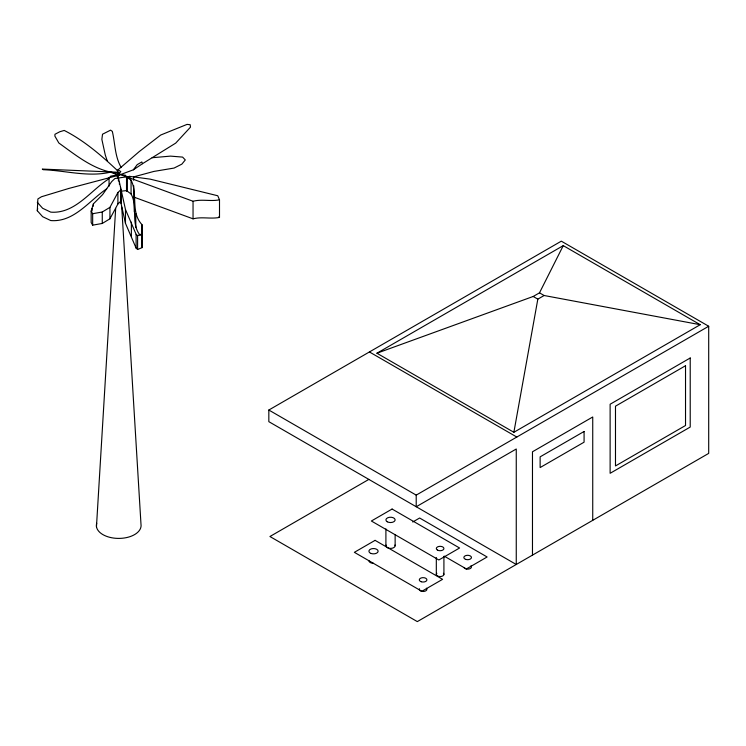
<?xml version="1.0" encoding="UTF-8"?>
<svg xmlns="http://www.w3.org/2000/svg" width="746" height="746" viewBox="0 0 746 746"><rect width="100%" height="100%" fill="white"/><g stroke="black" fill="none" stroke-linecap="round" stroke-linejoin="round"><path stroke-width="1.12" d="M96.467 526.676L115.677 208.376M117.495 178.173L117.635 175.851M106.753 188.775C89.334 200.488 74.143 222.448 50.793 220.564L42.643 216.704L37.3 210.736L37.878 198.958L41.45 196.757L68.865 188.44L118.828 175.226L117.318 170.442C101.214 155.336 83.934 140.407 64.203 130.438L59.811 131.744L54.952 134.289L54.887 136.126L58.841 143.008C76.969 155.97 96.066 171.962 119.313 173.286L117.943 174.256L120.74 174.489M37.3 210.736L37.692 208.498M513.873 432.288L537.829 299.146L544.123 295.509L700.224 324.706L513.873 432.288L376.916 353.222L563.258 245.63L700.224 324.706M120.544 187.283L121.048 201.019L117.896 203.994L109.932 218.802L102.267 223.455L92.663 225.161L91.161 222.532L91.161 211.081L93.39 203.854L102.584 194.631L111.713 181.576L114.94 178.508L129.757 176.392L150.105 179.124L217.757 195.76L219.501 199.816L219.501 217.403C210.941 219.212 201.737 216.508 193.046 218.839L133.534 196.963M376.916 353.222L533.194 296.47L539.498 292.833L563.258 245.63M109.932 218.802L109.932 207.36L117.896 192.543L121.048 189.568L121.048 203.378M117.793 174.387L117.887 174.984A1.035 0.597 0 0 0 119.705 174.433L117.98 172.242L42.317 169.081L43.193 169.696C65.443 170.545 88.494 177.371 110.399 172.167L117.765 174.844L118.455 174.07L117.7 174.695L118.828 175.226L117.094 175.944L115.956 175.459L117.765 174.844L110.688 176.14L107.629 179.646C89.874 191.47 74.535 213.981 50.793 212.144L42.643 208.283L37.3 202.315M133.347 169.818L137.18 164.661L141.815 161.957L142.495 163.691L133.347 169.818L119.668 174.89M118.166 169.78L120.787 171.636L118.642 174.042L117.318 170.442L139.204 151.615L160.698 135.035L187.05 124.395L190.174 124.713L190.491 127.137L175.711 143.12L142.495 163.691M91.161 211.081L92.663 213.71L102.267 212.004L109.932 207.36M708.7 326.254L416.212 495.12L416.212 506.758L516.26 448.999L516.26 564.48L268.83 421.667L268.83 410.03L561.309 241.163L708.7 326.254L708.7 453.381L417.312 621.605L269.931 536.514L368.878 479.389M412.725 522.004L419.625 518.013L487.119 556.982L466.39 568.946L444.234 556.152M219.501 199.816C210.941 201.625 201.737 198.93 193.046 201.261L119.397 174.182M118.81 173.855L117.719 174.536L125.477 209.523L136.117 234.319L136.117 248.129L137.6 249.49L142.085 247.625L141.964 224.611C130.308 212.181 138.131 194.007 131.063 180.15L126.699 177.072L125.533 175.301L119.574 174.294M136.117 234.319L137.6 235.671L142.085 233.815M121.449 191.135L126.522 190.612L131.063 193.96C138.169 206.651 130.326 223.641 140.285 235.438M152.137 157.723L170.517 156.119L182.593 157.098L185.288 159.942L181.865 164.129L174.07 168.064L153.89 171.421L133.59 176.905L133.59 180.196M539.498 292.833L544.123 295.509M533.194 296.47L537.829 299.146M369.419 351.953L516.81 437.044M268.83 410.03L416.212 495.12M218.895 216.657L219.501 217.403M121.244 167.561C114.772 156.595 115.173 143.437 112.32 131.389L110.576 130.149L102.519 134.215L101.866 139.418L105.289 155.037L107.228 160.81M120.544 201.094L125.477 223.343L136.117 248.129M121.738 207.118L140.994 524.326A22.352 12.906 0 0 1 117.84 538.398A22.352 12.906 0 0 1 96.7 523.31M142.085 247.625L141.964 224.611M592.734 520.326L592.734 416.986L532.476 451.778L532.476 555.117M443.917 556.385L443.917 574.373M436.317 557.514L436.317 574.373M395.138 534.5L395.138 545.736M385.906 528.877L385.906 545.736M193.046 201.261L193.046 218.839M137.6 235.671L137.6 249.49M135.791 213.654L135.791 227.465M134.308 198.156L134.308 211.967M133.758 185.819L133.758 199.63M131.371 222.168L131.371 235.978M131.063 180.15L131.063 193.96M129.757 178.592L129.757 176.392L126.699 177.072L126.699 190.883M127.044 176.989L127.044 191.274M126.522 176.802L126.522 190.612M125.477 209.523L125.477 223.343M119.407 182.136L119.407 184.43M118.4 177.641L118.4 181.073M117.896 192.543L117.896 203.994M109.056 177.809L109.056 186.23M102.267 212.004L102.267 223.455M93.39 203.854L93.39 206.148M92.663 213.71L92.663 225.161M92.084 208.591L92.084 210.876M394.979 545.046A4.616 2.667 0 0 1 390.522 548.403A4.616 2.667 0 0 1 386.064 545.046M443.404 573.273A3.795 2.191 0 0 1 440.112 576.565A3.795 2.191 0 0 1 436.83 573.273M373.522 563.323A4.616 2.667 0 0 1 368.906 560.666M426.404 588.193A3.795 2.191 0 0 1 423.607 591.466A3.795 2.191 0 0 1 419.439 588.725M470.94 565.85A3.795 2.191 0 0 1 469.113 568.974A3.795 2.191 0 0 1 463.984 567.519M392.088 509.042L371.368 521.006L438.853 559.976L459.583 548.002L392.088 509.042M690.218 357.996L610.125 404.239L610.125 473.3L690.218 427.066L690.218 357.996M375.089 540.356L354.359 552.329L421.854 591.289L442.574 579.325L375.089 540.356M685.527 365.736L615.487 406.178L615.487 465.942L685.527 425.5L685.527 365.736M584.081 431.477L540.132 456.85L540.132 467.555L584.081 442.182L584.081 431.477M437.426 550.072A3.795 2.191 0 0 0 443.786 549.093A3.795 2.191 0 0 0 439.133 546.398A3.795 2.191 0 0 0 437.426 550.072M387.258 521.771A4.616 2.667 0 0 0 394.979 520.577A4.616 2.667 0 0 0 389.328 517.314A4.616 2.667 0 0 0 387.258 521.771M421.21 581.74A3.795 2.191 0 0 0 426.908 579.838A3.795 2.191 0 0 0 421.21 577.936A3.795 2.191 0 0 0 421.21 581.74M371.21 553.513A4.616 2.667 0 0 0 378.129 551.21A4.616 2.667 0 0 0 371.21 548.897A4.616 2.667 0 0 0 371.21 553.513M465.756 559.397A3.795 2.191 0 0 0 471.453 557.495A3.795 2.191 0 0 0 465.756 555.593A3.795 2.191 0 0 0 465.756 559.397"/></g></svg>
